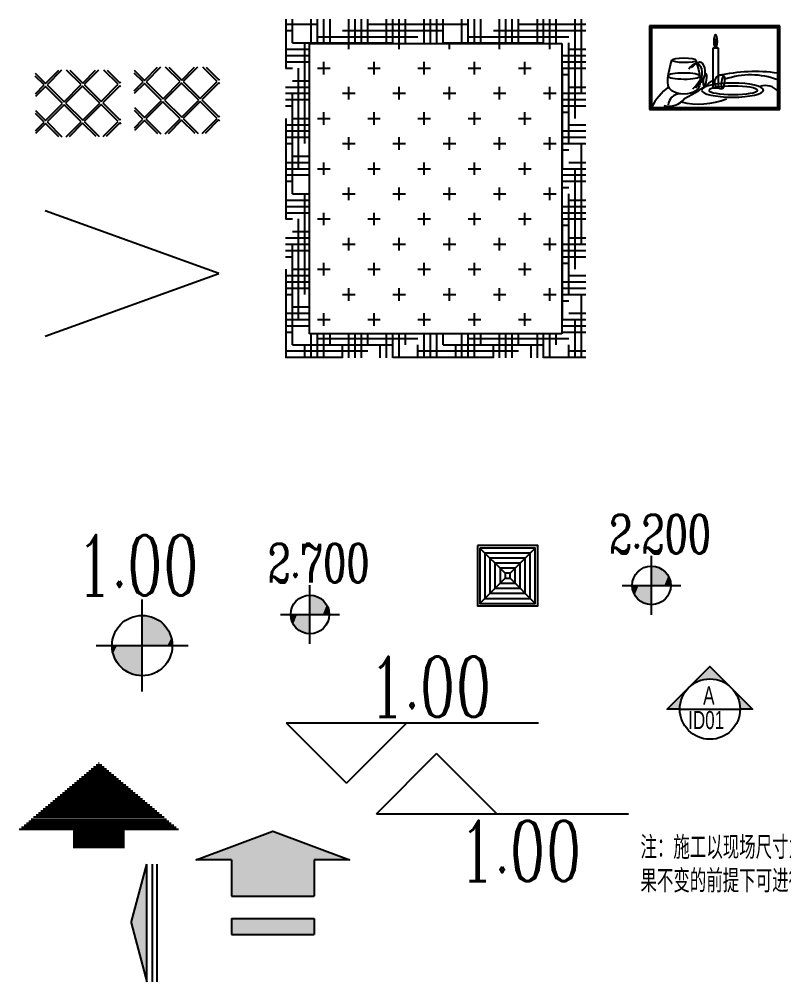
# Model space of a CAD drawing. Extents: x -42728 to 99010, y -18674 to 47645.
# Drawn here: x 49812 to 53615, y 8195 to 12980 of the extents above; entities that cross this region are included whole.
import ezdxf

# ---------------------------------------------------------------- set-up
doc = ezdxf.new("R2010")
doc.units = 0
doc.header["$LTSCALE"] = 100
doc.header["$MEASUREMENT"] = 0
doc.linetypes.add('DASHDOT', pattern=[1, 0.5, -0.25, 0, -0.25])
doc.layers.get('0').update_dxf_attribs({"linetype": 'CONTINUOUS'})
for name, color, linetype in [('1', 1, 'CONTINUOUS'), ('2', 3, 'CONTINUOUS'), ('AXIS', 1, 'DASHDOT'), ('DIM', 3, 'CONTINUOUS'), ('ELEC', 7, 'CONTINUOUS'), ('PUB_DIM', 3, 'CONTINUOUS'), ('PUB_TEXT', 7, 'CONTINUOUS'), ('STAIR', 3, 'CONTINUOUS'), ('TEXT', 2, 'CONTINUOUS'), ('WINDOW', 2, 'CONTINUOUS')]:
    doc.layers.add(name, color=color, linetype=linetype)
doc.styles.add('DIM_FONT', font='SIMPLEX.shx', dxfattribs={"width": 0.6})
doc.styles.add('HZBS', font='archd.shx', dxfattribs={"width": 0.8, "bigfont": 'hzbs.shx'})
doc.styles.add('ROMANC', font='romanc', dxfattribs={"width": 0.7})

# ---------------------------------------------------------------- blocks, each defined once
blk = doc.blocks.new('A$C7BCE7810')
h = blk.add_hatch(color=9)
h.paths.add_polyline_path([(381.4, 513.8), (0, 371.9), (176.2, 371.9), (176.2, 190.8), (586.5, 190.8), (586.5, 371.9), (762.7, 371.9)])
h.paths.add_polyline_path([(586.5, 0), (586.5, 79.6), (176.2, 79.6), (176.2, 0)])
for p, q in [((176.2, 371.9), (176.2, 190.8)), ((586.5, 371.9), (586.5, 190.8)), ((176.2, 190.8), (586.5, 190.8)), ((176.2, 79.6), (176.2, 0)), ((176.2, 79.6), (586.5, 79.6)), ((586.5, 79.6), (586.5, 0)), ((176.2, 0), (586.5, 0))]:
    blk.add_line(p, q)
blk.add_lwpolyline([(176.2, 371.9), (0, 371.9), (381.4, 513.8), (381.4, 513.8), (762.7, 371.9), (586.5, 371.9)])
blk = doc.blocks.new('A$C093E05A9')
at = {"color": 9}
blk.add_blockref('A$C7BCE7810', (0, 0), dxfattribs=at)
blk = doc.blocks.new('*X429')
at = {"color": 0}
for p, q in [((13031.25, 12718.75), (13031.25, 12748.09)), ((13281.25, 12718.75), (13281.25, 12748.09)), ((13531.25, 12718.75), (13531.25, 12748.09)), ((13781.25, 12718.75), (13781.25, 12748.09)), ((14031.25, 12718.75), (14031.25, 12748.09)), ((12906.25, 12593.75), (12906.25, 12656.25)), ((13156.25, 12593.75), (13156.25, 12656.25)), ((13406.25, 12593.75), (13406.25, 12656.25)), ((13656.25, 12593.75), (13656.25, 12656.25)), ((13906.25, 12593.75), (13906.25, 12656.25)), ((12875, 12625), (12937.5, 12625)), ((13125, 12625), (13187.5, 12625)), ((13375, 12625), (13437.5, 12625)), ((13625, 12625), (13687.5, 12625)), ((13875, 12625), (13937.5, 12625)), ((13000, 12500), (13062.5, 12500)), ((13031.25, 12468.75), (13031.25, 12531.25)), ((13250, 12500), (13312.5, 12500)), ((13281.25, 12468.75), (13281.25, 12531.25)), ((13500, 12500), (13562.5, 12500)), ((13531.25, 12468.75), (13531.25, 12531.25)), ((13750, 12500), (13812.5, 12500)), ((13781.25, 12468.75), (13781.25, 12531.25)), ((14000, 12500), (14062.5, 12500)), ((14031.25, 12468.75), (14031.25, 12531.25)), ((12906.25, 12343.75), (12906.25, 12406.25)), ((13156.25, 12343.75), (13156.25, 12406.25)), ((13406.25, 12343.75), (13406.25, 12406.25)), ((13656.25, 12343.75), (13656.25, 12406.25)), ((13906.25, 12343.75), (13906.25, 12406.25)), ((12875, 12375), (12937.5, 12375)), ((13125, 12375), (13187.5, 12375)), ((13375, 12375), (13437.5, 12375)), ((13625, 12375), (13687.5, 12375)), ((13875, 12375), (13937.5, 12375)), ((13031.25, 12218.75), (13031.25, 12281.25)), ((13281.25, 12218.75), (13281.25, 12281.25)), ((13531.25, 12218.75), (13531.25, 12281.25)), ((13781.25, 12218.75), (13781.25, 12281.25)), ((14031.25, 12218.75), (14031.25, 12281.25)), ((13000, 12250), (13062.5, 12250)), ((13250, 12250), (13312.5, 12250)), ((13500, 12250), (13562.5, 12250)), ((13750, 12250), (13812.5, 12250)), ((14000, 12250), (14062.5, 12250)), ((12906.25, 12093.75), (12906.25, 12156.25)), ((13156.25, 12093.75), (13156.25, 12156.25)), ((13406.25, 12093.75), (13406.25, 12156.25)), ((13656.25, 12093.75), (13656.25, 12156.25)), ((13906.25, 12093.75), (13906.25, 12156.25)), ((12875, 12125), (12937.5, 12125)), ((13125, 12125), (13187.5, 12125)), ((13375, 12125), (13437.5, 12125)), ((13625, 12125), (13687.5, 12125)), ((13875, 12125), (13937.5, 12125)), ((13031.25, 11968.75), (13031.25, 12031.25)), ((13281.25, 11968.75), (13281.25, 12031.25)), ((13531.25, 11968.75), (13531.25, 12031.25)), ((13781.25, 11968.75), (13781.25, 12031.25)), ((14031.25, 11968.75), (14031.25, 12031.25)), ((13000, 12000), (13062.5, 12000)), ((13250, 12000), (13312.5, 12000)), ((13500, 12000), (13562.5, 12000)), ((13750, 12000), (13812.5, 12000)), ((14000, 12000), (14062.5, 12000)), ((12875, 11875), (12937.5, 11875)), ((12906.25, 11843.75), (12906.25, 11906.25)), ((13125, 11875), (13187.5, 11875)), ((13156.25, 11843.75), (13156.25, 11906.25)), ((13375, 11875), (13437.5, 11875)), ((13406.25, 11843.75), (13406.25, 11906.25)), ((13625, 11875), (13687.5, 11875)), ((13656.25, 11843.75), (13656.25, 11906.25)), ((13875, 11875), (13937.5, 11875)), ((13906.25, 11843.75), (13906.25, 11906.25)), ((13031.25, 11718.75), (13031.25, 11781.25)), ((13281.25, 11718.75), (13281.25, 11781.25)), ((13531.25, 11718.75), (13531.25, 11781.25)), ((13781.25, 11718.75), (13781.25, 11781.25)), ((14031.25, 11718.75), (14031.25, 11781.25)), ((13000, 11750), (13062.5, 11750)), ((13250, 11750), (13312.5, 11750)), ((13500, 11750), (13562.5, 11750)), ((13750, 11750), (13812.5, 11750)), ((14000, 11750), (14062.5, 11750)), ((12906.25, 11593.75), (12906.25, 11656.25)), ((13156.25, 11593.75), (13156.25, 11656.25)), ((13406.25, 11593.75), (13406.25, 11656.25)), ((13656.25, 11593.75), (13656.25, 11656.25)), ((13906.25, 11593.75), (13906.25, 11656.25)), ((12875, 11625), (12937.5, 11625)), ((13125, 11625), (13187.5, 11625)), ((13375, 11625), (13437.5, 11625)), ((13625, 11625), (13687.5, 11625)), ((13875, 11625), (13937.5, 11625)), ((13000, 11500), (13062.5, 11500)), ((13031.25, 11468.75), (13031.25, 11531.25)), ((13250, 11500), (13312.5, 11500)), ((13281.25, 11468.75), (13281.25, 11531.25)), ((13500, 11500), (13562.5, 11500)), ((13531.25, 11468.75), (13531.25, 11531.25)), ((13750, 11500), (13812.5, 11500)), ((13781.25, 11468.75), (13781.25, 11531.25)), ((14000, 11500), (14062.5, 11500)), ((14031.25, 11468.75), (14031.25, 11531.25)), ((12906.25, 11343.75), (12906.25, 11406.25)), ((13156.25, 11343.75), (13156.25, 11406.25)), ((13406.25, 11343.75), (13406.25, 11406.25)), ((13656.25, 11343.75), (13656.25, 11406.25)), ((13906.25, 11343.75), (13906.25, 11406.25)), ((12875, 11375), (12937.5, 11375)), ((13125, 11375), (13187.5, 11375)), ((13375, 11375), (13437.5, 11375)), ((13625, 11375), (13687.5, 11375)), ((13875, 11375), (13937.5, 11375))]:
    blk.add_line(p, q, dxfattribs=at)
blk = doc.blocks.new('*X428')
at = {"color": 0}
for p, q in [((12715.3, 12843.8), (12875, 12843.8)), ((12718.8, 12625), (12718.8, 12868.1)), ((12750, 12750), (12750, 12868.1)), ((12843.8, 12748.1), (12843.8, 12868.1)), ((12875, 12748.1), (12875, 12868.1)), ((12906.2, 12748.1), (12906.2, 12868.1)), ((12937.5, 12750), (12937.5, 12868.1)), ((13031.2, 12748.1), (13031.2, 12868.1)), ((13062.5, 12748.1), (13062.5, 12868.1)), ((13093.8, 12748.1), (13093.8, 12868.1)), ((13125, 12750), (13125, 12868.1)), ((13125, 12843.8), (13625, 12843.8)), ((13218.8, 12748.1), (13218.8, 12868.1)), ((13250, 12748.1), (13250, 12868.1)), ((13281.2, 12748.1), (13281.2, 12868.1)), ((13312.5, 12750), (13312.5, 12868.1)), ((13406.2, 12748.1), (13406.2, 12868.1)), ((13437.5, 12748.1), (13437.5, 12868.1)), ((13468.8, 12748.1), (13468.8, 12868.1)), ((13500, 12750), (13500, 12868.1)), ((13593.8, 12748.1), (13593.8, 12868.1)), ((13625, 12748.1), (13625, 12868.1)), ((13656.2, 12748.1), (13656.2, 12868.1)), ((13687.5, 12750), (13687.5, 12868.1)), ((13781.2, 12748.1), (13781.2, 12868.1)), ((13812.5, 12748.1), (13812.5, 12868.1)), ((13843.8, 12748.1), (13843.8, 12868.1)), ((13875, 12750), (13875, 12868.1)), ((13875, 12843.8), (14210.6, 12843.8)), ((13968.8, 12748.1), (13968.8, 12868.1)), ((14000, 12748.1), (14000, 12868.1)), ((14031.2, 12748.1), (14031.2, 12868.1)), ((14062.5, 12750), (14062.5, 12868.1)), ((14156.2, 12375), (14156.2, 12868.1)), ((14187.5, 12500), (14187.5, 12868.1)), ((12715.3, 12812.5), (12750, 12812.5)), ((12875, 12781.2), (13375, 12781.2)), ((13000, 12812.5), (13500, 12812.5)), ((13625, 12781.2), (14125, 12781.2)), ((13750, 12812.5), (14210.6, 12812.5)), ((12750, 12750), (13250, 12750)), ((12812.5, 12250), (12812.5, 12750)), ((13000, 12748.1), (13000, 12750)), ((13187.5, 12748.1), (13187.5, 12750)), ((13375, 12748.1), (13375, 12750)), ((13500, 12750), (14000, 12750)), ((13562.5, 12748.1), (13562.5, 12750)), ((13750, 12748.1), (13750, 12750)), ((13937.5, 12748.1), (13937.5, 12750)), ((14125, 12250), (14125, 12750)), ((12715.3, 12718.8), (12835.3, 12718.8)), ((12715.3, 12687.5), (12835.3, 12687.5)), ((14090.6, 12687.5), (14210.6, 12687.5)), ((14125, 12718.8), (14210.6, 12718.8)), ((12715.3, 12656.2), (12835.3, 12656.2)), ((14090.6, 12656.2), (14210.6, 12656.2)), ((12715.3, 12625), (12750, 12625)), ((12781.2, 12125), (12781.2, 12625)), ((14090.6, 12625), (14210.6, 12625)), ((14090.6, 12593.8), (14125, 12593.8)), ((14093.8, 12125), (14093.8, 12625)), ((12750, 12562.5), (12835.3, 12562.5)), ((12715.3, 12531.2), (12835.3, 12531.2)), ((12715.3, 12500), (12835.3, 12500)), ((12750, 12000), (12750, 12500)), ((14090.6, 12500), (14210.6, 12500)), ((14125, 12531.2), (14210.6, 12531.2)), ((12715.3, 12468.8), (12835.3, 12468.8)), ((14090.6, 12468.8), (14210.6, 12468.8)), ((12715.3, 12437.5), (12750, 12437.5)), ((14090.6, 12437.5), (14210.6, 12437.5)), ((14090.6, 12406.2), (14125, 12406.2)), ((12718.8, 11875), (12718.8, 12375)), ((12750, 12375), (12835.3, 12375)), ((12715.3, 12343.8), (12835.3, 12343.8)), ((12715.3, 12312.5), (12835.3, 12312.5)), ((14090.6, 12312.5), (14210.6, 12312.5)), ((14125, 12343.8), (14210.6, 12343.8)), ((12715.3, 12281.2), (12835.3, 12281.2)), ((14090.6, 12281.2), (14210.6, 12281.2)), ((12715.3, 12250), (12750, 12250)), ((14090.6, 12250), (14210.6, 12250)), ((14090.6, 12218.8), (14125, 12218.8)), ((14187.5, 11750), (14187.5, 12250)), ((12715.3, 12156.2), (12835.3, 12156.2)), ((12750, 12187.5), (12835.3, 12187.5)), ((14125, 12156.2), (14210.6, 12156.2)), ((12715.3, 12125), (12835.3, 12125)), ((14090.6, 12125), (14210.6, 12125)), ((14156.2, 11625), (14156.2, 12125)), ((12715.3, 12093.8), (12835.3, 12093.8)), ((12715.3, 12062.5), (12750, 12062.5)), ((14090.6, 12093.8), (14210.6, 12093.8)), ((14090.6, 12062.5), (14210.6, 12062.5)), ((14090.6, 12031.2), (14125, 12031.2)), ((12715.3, 11968.8), (12835.3, 11968.8)), ((12750, 12000), (12835.3, 12000)), ((12812.5, 11500), (12812.5, 12000)), ((14125, 11500), (14125, 12000)), ((14125, 11968.8), (14210.6, 11968.8)), ((12715.3, 11937.5), (12835.3, 11937.5)), ((14090.6, 11937.5), (14210.6, 11937.5)), ((12715.3, 11906.2), (12835.3, 11906.2)), ((12715.3, 11875), (12750, 11875)), ((12781.2, 11375), (12781.2, 11875)), ((14090.6, 11906.2), (14210.6, 11906.2)), ((14090.6, 11875), (14210.6, 11875)), ((14093.8, 11375), (14093.8, 11875)), ((14090.6, 11843.8), (14125, 11843.8)), ((12715.3, 11781.2), (12835.3, 11781.2)), ((12750, 11812.5), (12835.3, 11812.5)), ((14125, 11781.2), (14210.6, 11781.2)), ((12715.3, 11750), (12835.3, 11750)), ((12750, 11250), (12750, 11750)), ((14090.6, 11750), (14210.6, 11750)), ((12715.3, 11718.8), (12835.3, 11718.8)), ((12715.3, 11687.5), (12750, 11687.5)), ((14090.6, 11718.8), (14210.6, 11718.8)), ((14090.6, 11687.5), (14210.6, 11687.5)), ((14090.6, 11656.2), (14125, 11656.2)), ((12715.3, 11593.8), (12835.3, 11593.8)), ((12718.8, 11184.2), (12718.8, 11625)), ((12750, 11625), (12835.3, 11625)), ((14125, 11593.8), (14210.6, 11593.8)), ((12715.3, 11562.5), (12835.3, 11562.5)), ((14090.6, 11562.5), (14210.6, 11562.5)), ((12715.3, 11531.2), (12835.3, 11531.2)), ((12715.3, 11500), (12750, 11500)), ((14090.6, 11531.2), (14210.6, 11531.2)), ((14090.6, 11500), (14210.6, 11500)), ((14187.5, 11184.2), (14187.5, 11500)), ((12750, 11437.5), (12835.3, 11437.5)), ((14090.6, 11468.8), (14125, 11468.8)), ((12715.3, 11406.2), (12835.3, 11406.2)), ((14125, 11406.2), (14210.6, 11406.2)), ((12715.3, 11375), (12835.3, 11375)), ((12715.3, 11343.8), (12835.3, 11343.8)), ((14090.6, 11375), (14210.6, 11375)), ((14090.6, 11343.8), (14210.6, 11343.8)), ((14156.2, 11184.2), (14156.2, 11375)), ((12715.3, 11312.5), (12750, 11312.5)), ((12843.8, 11184.2), (12843.8, 11304.2)), ((12875, 11184.2), (12875, 11304.2)), ((12906.2, 11184.2), (12906.2, 11304.2)), ((12937.5, 11250), (12937.5, 11304.2)), ((13031.2, 11184.2), (13031.2, 11304.2)), ((13062.5, 11184.2), (13062.5, 11304.2)), ((13093.8, 11184.2), (13093.8, 11304.2)), ((13125, 11250), (13125, 11304.2)), ((13218.8, 11184.2), (13218.8, 11304.2)), ((13250, 11184.2), (13250, 11304.2)), ((13281.2, 11184.2), (13281.2, 11304.2)), ((13312.5, 11250), (13312.5, 11304.2)), ((13406.2, 11184.2), (13406.2, 11304.2)), ((13437.5, 11184.2), (13437.5, 11304.2)), ((13468.8, 11184.2), (13468.8, 11304.2)), ((13500, 11250), (13500, 11304.2)), ((13593.8, 11184.2), (13593.8, 11304.2)), ((13625, 11184.2), (13625, 11304.2)), ((13656.2, 11184.2), (13656.2, 11304.2)), ((13687.5, 11250), (13687.5, 11304.2)), ((13781.2, 11184.2), (13781.2, 11304.2)), ((13812.5, 11184.2), (13812.5, 11304.2)), ((13843.8, 11184.2), (13843.8, 11304.2)), ((13875, 11250), (13875, 11304.2)), ((13968.8, 11184.2), (13968.8, 11304.2)), ((14000, 11184.2), (14000, 11304.2)), ((14031.2, 11184.2), (14031.2, 11304.2)), ((14062.5, 11250), (14062.5, 11304.2)), ((14090.6, 11312.5), (14210.6, 11312.5)), ((12750, 11250), (13250, 11250)), ((12812.5, 11184.2), (12812.5, 11250)), ((12875, 11281.2), (13375, 11281.2)), ((13000, 11184.2), (13000, 11250)), ((13187.5, 11184.2), (13187.5, 11250)), ((13375, 11184.2), (13375, 11250)), ((13500, 11250), (14000, 11250)), ((13562.5, 11184.2), (13562.5, 11250)), ((13625, 11281.2), (14125, 11281.2)), ((13750, 11184.2), (13750, 11250)), ((13937.5, 11184.2), (13937.5, 11250)), ((14125, 11184.2), (14125, 11250)), ((12715.3, 11218.8), (13125, 11218.8)), ((13375, 11218.8), (13875, 11218.8)), ((14125, 11218.8), (14210.6, 11218.8)), ((12715.3, 11187.5), (13000, 11187.5)), ((13250, 11187.5), (13750, 11187.5)), ((14000, 11187.5), (14210.6, 11187.5))]:
    blk.add_line(p, q, dxfattribs=at)
blk = doc.blocks.new('A$C18C6673D')
at = {"color": 2}
for p, q in [((120, 120), (120, 1563.9)), ((120, 1563.9), (1375.3, 1563.9)), ((1375.3, 1563.9), (1375.3, 120)), ((1375.3, 120), (120, 120))]:
    blk.add_line(p, q, dxfattribs=at)
at = {"color": 9}
blk.add_blockref('*X428', (-12715.3, -11184.2), dxfattribs=at)
at = {"color": 4}
blk.add_blockref('*X429', (-12715.3, -11184.2), dxfattribs=at)
blk = doc.blocks.new('A$C429519A4')
at = {"layer": '1'}
blk.add_blockref('A$C18C6673D', (0, 0), dxfattribs=at)
blk = doc.blocks.new('画框1')
at = {"color": 4}
for p, q in [((-324.5, 416.4), (-324.5, 0)), ((324.5, 416.4), (-324.5, 416.4)), ((-319.5, 411.4), (-319.5, 5)), ((319.5, 411.4), (-319.5, 411.4)), ((-314.5, 406.4), (-314.5, 10)), ((314.5, 406.4), (-314.5, 406.4)), ((314.5, 10), (314.5, 406.4)), ((319.5, 5), (319.5, 411.4)), ((324.5, 0), (324.5, 416.4)), ((-324.5, 0), (324.5, 0)), ((-319.5, 5), (319.5, 5)), ((-314.5, 10), (314.5, 10))]:
    blk.add_line(p, q, dxfattribs=at)
at = {"color": 2}
for p, q in [((-8.3, 305.4, -84), (-8.3, 108.2, -84)), ((19, 305.4, -84), (-8.3, 305.4, -84)), ((19, 108.2, -84), (19, 305.4, -84)), ((-8.3, 108.2, -84), (19, 108.2, -84))]:
    blk.add_line(p, q, dxfattribs=at)
blk.add_arc((31.9, 137.8, -84), 33.1, 63.8209, 280.83, dxfattribs=at)
at = {"color": 6}
for centre, radius, start, end in [((201.5, -620.9), 810, 81.9838, 103.0251), ((178.9, -212), 384.3, 69.3408, 109.3513), ((-9.1, -157.1), 348.4, 128.985, 151.2152), ((-459.7, 693.2), 709.1, 295.9305, 309.1507), ((251.6, 32.7), 86.8, 43.6018, 105.209), ((-225.5, 110.6), 93.8, 252.7273, 323.9441), ((-172.7, 20.5), 57.8, 89.941, 177.5807), ((-77.8, 396.7), 369.3, 256.0505, 291.6966)]:
    blk.add_arc(centre, radius, start, end, dxfattribs=at)
at = {"color": 2, "extrusion": (0, 0, -1)}
for centre, major_axis, ratio in [((4.9, 338.9, -84), (0, -33.5), 0.259525), ((4.7, 328.3, -84), (0, -20.6), 0.286007), ((4.6, 318.8, -84), (0, -11.2), 0.410714), ((-152.6, 245.3, -84), (59.8, -0.5), 0.163929), ((-152.6, 166.7, -84), (79.1, -0.4), 0.188713), ((-48, 148.6, -84), (-4.2, -31.1), 0.265353), ((42.3, 136.4, -84), (-4.2, -31.1), 0.265353), ((89.6, 96.9, -84), (-153.9, 0), 0.229065), ((92.2, 95.8, -84), (-120.4, 0), 0.175079)]:
    blk.add_ellipse(centre, major_axis=major_axis, ratio=ratio, dxfattribs=at)
at = {"color": 2}
for points in [[(-92.8, 244.8, -84), (-92.8, 93, -84), (-212.4, 93, -84), (-212.4, 245.8, -84)], [(-114.3, 208.6, -84), (-69.2, 236, -84), (-48.7, 193.9, -84), (-95.7, 106.7, -84)], [(-129.1, 202.7, -84), (-84, 230.1, -84), (-63.4, 188, -84), (-110.4, 100.8, -84)]]:
    blk.add_spline(points, degree=3, dxfattribs=at)
blk = doc.blocks.new('A$C46052A42')
at = {"layer": 'ELEC'}
blk.add_blockref('画框1', (324.5, 0), dxfattribs=at)
blk = doc.blocks.new('A$C3B967B89')
at = {"layer": '2'}
for p, q in [((1728, 518.4), (864, 829.4)), ((864, 207.4), (1728, 518.4))]:
    blk.add_line(p, q, dxfattribs=at)
blk = doc.blocks.new('*X434')
at = {"color": 0}
for p, q in [((18816.1, 13675.4), (18881.2, 13740.5)), ((18895.3, 13740.5), (18823.2, 13668.4)), ((18992.9, 13668.4), (18920.7, 13740.5)), ((18936.7, 13740.5), (19000.8, 13676.3)), ((19000.8, 13676.3), (19065, 13740.5)), ((19079.2, 13740.5), (19007.9, 13669.3)), ((19177.6, 13669.3), (19106.4, 13740.5)), ((19122.3, 13740.5), (19185.6, 13677.2)), ((18764.8, 13726.8), (18816.1, 13675.4)), ((18808.2, 13667.5), (18764.8, 13710.9)), ((18764.8, 13624.1), (18808.2, 13667.5)), ((18815.2, 13660.4), (18764.8, 13610)), ((18900.1, 13575.6), (18815.2, 13660.4)), ((18823.2, 13668.4), (18908, 13583.5)), ((18908, 13583.5), (18992.9, 13668.4)), ((19000, 13661.3), (18915.1, 13576.5)), ((19084.8, 13576.5), (19000, 13661.3)), ((19007.9, 13669.3), (19092.8, 13584.4)), ((19092.8, 13584.4), (19177.6, 13669.3)), ((19184.7, 13662.2), (19099.8, 13577.3)), ((19189.5, 13657.3), (19184.7, 13662.2)), ((19185.6, 13677.2), (19189.5, 13681.2)), ((18815.2, 13490.7), (18900.1, 13575.6)), ((18907.2, 13568.5), (18822.3, 13483.6)), ((18992, 13483.6), (18907.2, 13568.5)), ((18915.1, 13576.5), (19000, 13491.6)), ((19000, 13491.6), (19084.8, 13576.5)), ((19091.9, 13569.4), (19007, 13484.5)), ((19176.7, 13484.5), (19091.9, 13569.4)), ((19099.8, 13577.3), (19184.7, 13492.5)), ((18764.8, 13541.2), (18815.2, 13490.7)), ((18807.3, 13482.8), (18764.8, 13525.2)), ((19184.7, 13492.5), (19189.5, 13497.3)), ((18764.8, 13440.3), (18807.3, 13482.8)), ((18814.3, 13475.7), (18764.8, 13426.1)), ((18880.5, 13409.5), (18814.3, 13475.7)), ((18822.3, 13483.6), (18896.4, 13409.5)), ((18917.9, 13409.5), (18992, 13483.6)), ((18999.1, 13476.6), (18932, 13409.5)), ((19066.1, 13409.5), (18999.1, 13476.6)), ((19007, 13484.5), (19082, 13409.5)), ((19101.7, 13409.5), (19176.7, 13484.5)), ((19183.8, 13477.5), (19115.9, 13409.5)), ((19189.5, 13471.7), (19183.8, 13477.5))]:
    blk.add_line(p, q, dxfattribs=at)
blk = doc.blocks.new('TKK')
at = {"color": 9, "rotation": 0.1901468642651949}
for p in [(35981.2, 15486.1), (36473.4, 15501)]:
    blk.add_blockref('*X434', p, dxfattribs=at)
blk = doc.blocks.new('A$C15E92082')
blk.add_blockref('TKK', (-54700.3, -28958.2))
blk = doc.blocks.new('ZZZZ')
at = {"layer": 'DIM'}
for p, q in [((-300, 300), (955.1, 300)), ((-300, 300), (0, 0)), ((300, 300), (0, 0))]:
    blk.add_line(p, q, dxfattribs=at)
blk = doc.blocks.new('133')
at = {"layer": 'DIM'}
blk.add_blockref('ZZZZ', (0, 0), dxfattribs=at)
at = {"layer": 'DIM', "style": 'ROMANC', "width": 0.7}
blk.add_text('1.00', height=300, dxfattribs=at).set_placement((109.8, 329.9))
blk = doc.blocks.new('134')
at = {"layer": 'DIM', "xscale": -1, "rotation": 180}
blk.add_blockref('ZZZZ', (0, 0), dxfattribs=at)
at = {"layer": 'DIM', "style": 'ROMANC', "width": 0.7}
blk.add_text('1.00', height=300, dxfattribs=at).set_placement((109.8, -634.2))
blk = doc.blocks.new('XXXX')
at = {"layer": 'DIM'}
for p, q in [((0, -228.6), (0, 228.6)), ((-228.6, 0), (228.6, 0))]:
    blk.add_line(p, q, dxfattribs=at)
blk.add_circle((0, 0), 150, dxfattribs=at)
at = {"layer": 'DIM', "extrusion": (0, 0, -1)}
for points in [[(0, 150), (-38.8, 144.9), (0, 0), (-25, 0)], [(-38.8, 144.9), (-75, 129.9), (-25, 0), (-50, 0)], [(-75, 129.9), (-106.1, 106.1), (-50, 0), (-75, 0)], [(-106.1, 106.1), (-129.9, 75), (-75, 0), (-100, 0)], [(-129.9, 75), (-144.9, 38.8), (-100, 0), (-125, 0)], [(129.9, -75), (144.9, -38.8), (100, 0), (125, 0)], [(-144.9, 38.8), (-150, 0), (-125, 0), (-150, 0)], [(144.9, -38.8), (150, 0), (125, 0), (150, 0)], [(106.1, -106.1), (129.9, -75), (75, 0), (100, 0)], [(75, -129.9), (106.1, -106.1), (50, 0), (75, 0)], [(38.8, -144.9), (75, -129.9), (25, 0), (50, 0)], [(0, -150), (38.8, -144.9), (0, 0), (25, 0)]]:
    blk.add_solid(points, dxfattribs=at)
blk = doc.blocks.new('A$C2EDD72A8')
at = {"layer": 'DIM', "xscale": 0.6400000000000001, "yscale": 0.6400000000000001, "zscale": 0.6400000000000001}
blk.add_blockref('XXXX', (191.7, 146.3), dxfattribs=at)
at = {"color": 2, "style": 'ROMANC', "width": 0.7}
blk.add_text('2.700', height=192, dxfattribs=at).set_placement((-19.2, 305.8))
blk = doc.blocks.new('3108')
at = {"layer": 'STAIR'}
for p, q in [((250, -250), (0, 0)), ((300, -250), (550, 0)), ((0, -550), (250, -300)), ((300, -300), (550, -550))]:
    blk.add_line(p, q, dxfattribs=at)
for points in [[(-25, 25), (-25, -575), (575, -575), (575, 25)], [(0, 0), (0, -550), (550, -550), (550, 0)], [(50, -50), (50, -500), (500, -500), (500, -50)], [(100, -100), (100, -450), (450, -450), (450, -100)], [(150, -150), (150, -400), (400, -400), (400, -150)], [(200, -200), (200, -350), (350, -350), (350, -200)], [(250, -250), (250, -300), (300, -300), (300, -250)]]:
    blk.add_lwpolyline(points, close=True, dxfattribs=at)
blk = doc.blocks.new('排风扇')
at = {"layer": 'AXIS', "color": 3, "xscale": 0.5, "yscale": 0.5, "zscale": 0.5}
blk.add_blockref('3108', (-287.5, 287.5), dxfattribs=at)
blk = doc.blocks.new('A$C26FE3E4B')
blk.add_blockref('排风扇', (300, 0))
blk = doc.blocks.new('XTBH01')
at = {"layer": 'DIM'}
h = blk.add_hatch(color=256, dxfattribs=at)
h.paths.add_polyline_path([(-354, 354), (-707, 0), (-354, -354, -0.198912), (-500, 0, -0.198912)])
h.paths.add_polyline_path([(0, 500), (0, 707), (-354, 354, -0.198912)])
h.paths.add_polyline_path([(0, -500, -0.198912), (-354, -354), (0, -707)])
at = {"layer": '1'}
blk.add_line((0, -500), (0, 500), dxfattribs=at)
at = {"layer": 'DIM'}
blk.add_lwpolyline([(0, -500), (0, -707), (-354, -354), (-707, 0), (-354, 354), (0, 707), (0, 500)], dxfattribs=at)
blk.add_circle((0, 0), 500, dxfattribs=at)
blk = doc.blocks.new('A$C2A287378')
at = {"xscale": 0.3, "yscale": 0.3, "zscale": 0.3, "rotation": 270}
blk.add_blockref('XTBH01', (212.1, 150), dxfattribs=at)
at = {"layer": 'TEXT', "color": 2, "style": 'HZBS', "width": 0.7}
for s, p in [('A', (178.4, 172.9)), ('ID01', (104.1, 50.8))]:
    blk.add_text(s, height=90, dxfattribs=at).set_placement(p)
blk = doc.blocks.new('114')
at = {"layer": 'DIM'}
blk.add_blockref('XXXX', (0, 0), dxfattribs=at)
at = {"color": 2, "style": 'ROMANC', "width": 0.7}
blk.add_text('1.00', height=300, dxfattribs=at).set_placement((-329.5, 249.2))
blk = doc.blocks.new('A$C5FB46B9E')
at = {"layer": 'PUB_DIM', "color": 2, "insert": (36.4, 509.1), "char_height": 100, "width": 1821.904, "attachment_point": 1, "style": 'DIM_FONT'}
blk.add_mtext('\\f宋体|b0|i0|c134|p0;注：施工以现场尺寸为准，与设计尺寸有误差在效果不变的前提下可进行实际调整。', dxfattribs=at)
blk = doc.blocks.new('A$C578A30D1')
blk.add_hatch(color=256).paths.add_polyline_path([(78.3, 0), (78.3, 584.2), (0, 292.1)])
for p, q in [((0, 292.1), (78.3, 584.2)), ((78.3, 0), (78.3, 584.2)), ((105.7, 0), (105.7, 584.2)), ((128.7, 0), (128.7, 584.2)), ((0, 292.1), (78.3, 0))]:
    blk.add_line(p, q)
blk = doc.blocks.new('A$C54E508A0')
for p, q in [((358.1, 390), (434, 390)), ((358.1, 390), (434, 390)), ((370, 400), (422.1, 400)), ((382, 410), (410.1, 410)), ((393.9, 420), (398.2, 420)), ((298.4, 340), (493.7, 340)), ((310.3, 350), (481.7, 350)), ((322.3, 360), (469.8, 360)), ((334.2, 370), (457.9, 370)), ((346.2, 380), (445.9, 380)), ((238.7, 290), (553.4, 290)), ((250.7, 300), (541.4, 300)), ((262.6, 310), (529.5, 310)), ((274.5, 320), (517.5, 320)), ((286.5, 330), (505.6, 330)), ((179, 240), (613, 240)), ((191, 250), (601.1, 250)), ((202.9, 260), (589.2, 260)), ((214.9, 270), (577.2, 270)), ((226.8, 280), (565.3, 280)), ((131.3, 200), (660.8, 200)), ((143.2, 210), (648.8, 210)), ((155.2, 220), (636.9, 220)), ((167.1, 230), (625, 230)), ((71.6, 150), (720.5, 150)), ((83.6, 160), (708.5, 160)), ((95.5, 170), (696.6, 170)), ((107.4, 180), (684.7, 180)), ((119.4, 190), (672.7, 190)), ((11.9, 100), (780.2, 100)), ((23.9, 110), (768.2, 110)), ((35.8, 120), (756.3, 120)), ((47.7, 130), (744.3, 130)), ((59.7, 140), (732.4, 140)), ((0, 90), (792.1, 90)), ((267.9, 80), (524.2, 80)), ((267.9, 70), (524.2, 70)), ((267.9, 60), (524.2, 60)), ((267.9, 50), (524.2, 50)), ((267.9, 40), (524.2, 40)), ((267.9, 30), (524.2, 30)), ((267.9, 20), (524.2, 20)), ((267.9, 10), (524.2, 10)), ((267.9, 0), (524.2, 0))]:
    blk.add_line(p, q)

msp = doc.modelspace()

# ---------------------------------------------------------------- block references
for name, p in [('114', (50423.69234, 9866.24225)), ('133', (51440.05441, 9181.93107)), ('A$C54E508A0', (49812.19678, 8864.18281)), ('134', (51888.43829, 9329.62176)), ('A$C093E05A9', (50692.43654, 8429.88471)), ('A$C578A30D1', (50368.95059, 8195.07893))]:
    msp.add_blockref(name, p)
at = {"layer": '1'}
for name, p in [('A$C2EDD72A8', (51066.62597, 9874.76275)), ('A$C26FE3E4B', (52091.13092, 10063.75507))]:
    msp.add_blockref(name, p, dxfattribs=at)
at = {"layer": 'DIM', "xscale": 0.6400000000000001, "yscale": 0.6400000000000001, "zscale": 0.6400000000000001}
msp.add_blockref('XXXX', (52957.05475, 10165.52038), dxfattribs=at)
at = {"layer": 'PUB_TEXT', "color": 3}
msp.add_blockref('A$C46052A42', (52946.61489, 12531.13904), dxfattribs=at)
at = {"layer": 'WINDOW', "color": 3}
for name, p in [('A$C429519A4', (51135.91073, 11296.41415)), ('A$C15E92082', (49892.01323, 12395.95204)), ('A$C3B967B89', (49077.50178, 11197.73379)), ('A$C2A287378', (53035.84631, 9400.51237)), ('A$C5FB46B9E', (52865.89438, 8407.39851))]:
    msp.add_blockref(name, p, dxfattribs=at)

# ---------------------------------------------------------------- texts
at = {"color": 2, "style": 'ROMANC', "width": 0.7}
msp.add_text('2.200', height=192, dxfattribs=at).set_placement((52746.16283, 10325.0021))

doc.saveas('drawing.dxf')
